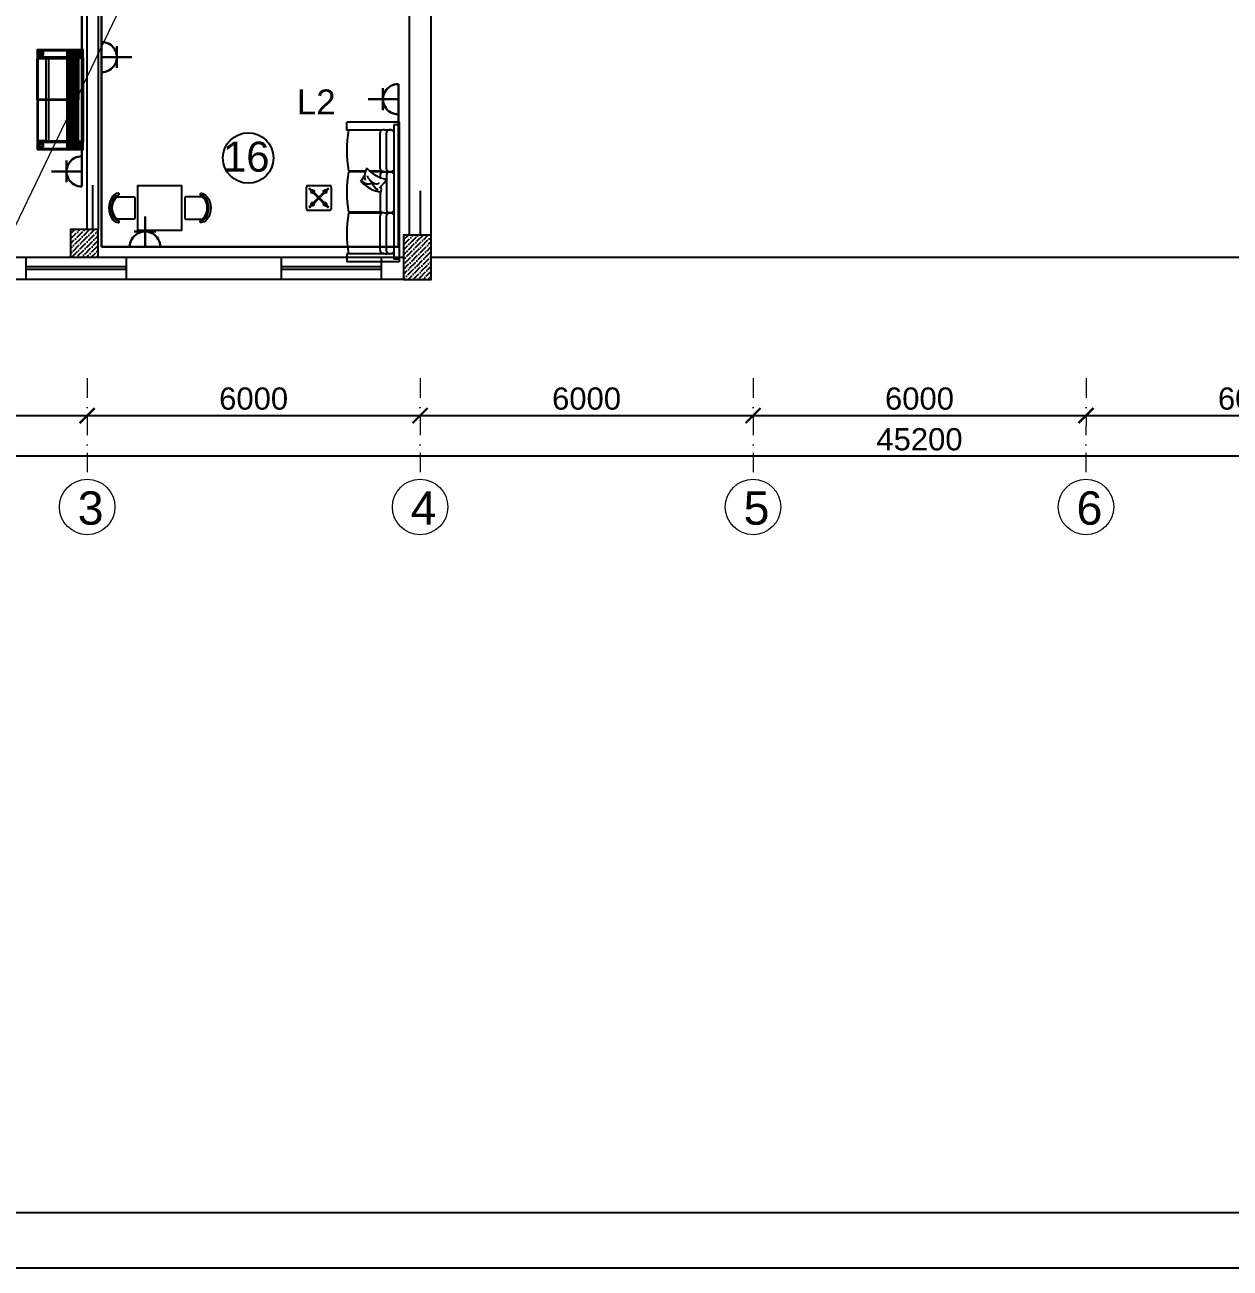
# Model space of a CAD drawing. Header units: millimetres. Extents: x 42452 to 2852333, y -419346 to 834876.
# Drawn here: x 2612103 to 2633825, y 414336 to 436735 of the extents above; entities that cross this region are included whole.
import ezdxf

# ---------------------------------------------------------------- set-up
doc = ezdxf.new("R2010")
doc.units = ezdxf.units.MM
doc.linetypes.add('Штрихпунктирная', pattern=[670.277762, 352.777767, -176.388884, 0, -141.111112])
doc.layers.add('0_Ном._пера__9', color=253, linetype='Continuous', lineweight=18, true_color=0xaaaaaa)
doc.layers.add('V_PARETI', color=250, linetype='Continuous', lineweight=9, true_color=0x393939)
for name, color, linetype, lineweight in [('c_dv_l x_tti-25_Ном._пера__21_Ном._пера__21', 7, 'Continuous', 30), ('memar', 7, 'Continuous', 25), ('надписи', 5, 'Continuous', 30), ('Розетки10А', 94, 'Continuous', 30), ('Соедин_роз', 94, 'Continuous', 30)]:
    doc.layers.add(name, color=color, linetype=linetype, lineweight=lineweight)
doc.styles.add('Arial', font='arial.ttf', dxfattribs={"height": 200})
doc.styles.get("Standard").update_dxf_attribs({"font": 'arial.ttf'})
doc.styles.add('СГЕНЕРИР_СТИЛЬ_1', font='arial.ttf')
doc.dimstyles.new('razmeri a-g', dxfattribs={"dimtxt": 400, "dimasz": 270, "dimexe": 1.25, "dimexo": 0.625, "dimgap": 100, "dimtad": 1, "dimdec": 0, "dimtxsty": 'Standard', "dimblk": 'ARCHTICK', "dimcen": 2.5, "dimadec": 0, "dimazin": 0, "dimtfac": 1, "dimtdec": 0, "dimtmove": 0, "dimatfit": 3, "dimfxl": 1, "dimarcsym": 0})

# ---------------------------------------------------------------- blocks, each defined once
blk = doc.blocks.new('_ArchTick')
at = {"color": 0, "linetype": 'ByBlock', "const_width": 0.15}
blk.add_lwpolyline([(-0.5, -0.5), (0.5, 0.5)], dxfattribs=at)
blk = doc.blocks.new('*D283')
at = {"layer": 'Defpoints', "color": 0, "lineweight": 30, "transparency": 16777216}
for p in [(2605626, 429072), (2605626, 428963), (2650827, 429072)]:
    blk.add_point(p, dxfattribs=at)
at = {"layer": 'memar', "color": 0, "lineweight": -2, "transparency": 16777216}
for p, q in [((2605626, 429071), (2605626, 428962)), ((2650827, 428963), (2605626, 428963)), ((2650827, 429071), (2650827, 428962))]:
    blk.add_line(p, q, dxfattribs=at)
at = {"layer": 'memar', "color": 0, "lineweight": -2, "transparency": 16777216, "xscale": 270, "yscale": 270, "zscale": 270, "rotation": 180}
blk.add_blockref('_ArchTick', (2605626, 428963), dxfattribs=at)
at = {"layer": 'memar', "color": 0, "lineweight": -2, "transparency": 16777216, "xscale": 270, "yscale": 270, "zscale": 270}
blk.add_blockref('_ArchTick', (2650827, 428963), dxfattribs=at)
at = {"layer": 'memar', "color": 0, "lineweight": 15, "transparency": 16777216, "insert": (2628226, 429267), "char_height": 400, "attachment_point": 5}
blk.add_mtext('45200', dxfattribs=at)
blk = doc.blocks.new('*D285')
at = {"layer": 'Defpoints', "color": 0, "lineweight": 30, "transparency": 16777216}
for p in [(2607226, 430390), (2613226, 429696), (2613226, 429696)]:
    blk.add_point(p, dxfattribs=at)
at = {"layer": 'memar', "color": 0, "lineweight": -2, "transparency": 16777216}
for p, q in [((2607226, 430389), (2607226, 429695)), ((2607226, 429696), (2613226, 429696)), ((2613226, 429695), (2613226, 429695))]:
    blk.add_line(p, q, dxfattribs=at)
at = {"layer": 'memar', "color": 0, "lineweight": -2, "transparency": 16777216, "xscale": 270, "yscale": 270, "zscale": 270, "rotation": 180}
blk.add_blockref('_ArchTick', (2607226, 429696), dxfattribs=at)
at = {"layer": 'memar', "color": 0, "lineweight": -2, "transparency": 16777216, "xscale": 270, "yscale": 270, "zscale": 270}
blk.add_blockref('_ArchTick', (2613226, 429696), dxfattribs=at)
at = {"layer": 'memar', "color": 0, "lineweight": 15, "transparency": 16777216, "insert": (2610226, 430000), "char_height": 400, "attachment_point": 5}
blk.add_mtext('6000', dxfattribs=at)
blk = doc.blocks.new('*D286')
at = {"layer": 'Defpoints', "color": 0, "lineweight": 30, "transparency": 16777216}
for p in [(2613226, 429696), (2619226, 429696), (2619226, 429696)]:
    blk.add_point(p, dxfattribs=at)
at = {"layer": 'memar', "color": 0, "lineweight": -2, "transparency": 16777216}
for p, q in [((2613226, 429697), (2613226, 429697)), ((2613226, 429696), (2619226, 429696)), ((2619226, 429697), (2619226, 429697))]:
    blk.add_line(p, q, dxfattribs=at)
at = {"layer": 'memar', "color": 0, "lineweight": -2, "transparency": 16777216, "xscale": 270, "yscale": 270, "zscale": 270, "rotation": 180}
blk.add_blockref('_ArchTick', (2613226, 429696), dxfattribs=at)
at = {"layer": 'memar', "color": 0, "lineweight": -2, "transparency": 16777216, "xscale": 270, "yscale": 270, "zscale": 270}
blk.add_blockref('_ArchTick', (2619226, 429696), dxfattribs=at)
at = {"layer": 'memar', "color": 0, "lineweight": 15, "transparency": 16777216, "insert": (2616226, 430000), "char_height": 400, "attachment_point": 5}
blk.add_mtext('6000', dxfattribs=at)
blk = doc.blocks.new('*D287')
at = {"layer": 'Defpoints', "color": 0, "lineweight": 30, "transparency": 16777216}
for p in [(2619226, 429696), (2625226, 429696), (2625226, 429696)]:
    blk.add_point(p, dxfattribs=at)
at = {"layer": 'memar', "color": 0, "lineweight": -2, "transparency": 16777216}
for p, q in [((2619226, 429697), (2619226, 429697)), ((2619226, 429696), (2625226, 429696)), ((2625226, 429697), (2625226, 429697))]:
    blk.add_line(p, q, dxfattribs=at)
at = {"layer": 'memar', "color": 0, "lineweight": -2, "transparency": 16777216, "xscale": 270, "yscale": 270, "zscale": 270, "rotation": 180}
blk.add_blockref('_ArchTick', (2619226, 429696), dxfattribs=at)
at = {"layer": 'memar', "color": 0, "lineweight": -2, "transparency": 16777216, "xscale": 270, "yscale": 270, "zscale": 270}
blk.add_blockref('_ArchTick', (2625226, 429696), dxfattribs=at)
at = {"layer": 'memar', "color": 0, "lineweight": 15, "transparency": 16777216, "insert": (2622226, 430000), "char_height": 400, "attachment_point": 5}
blk.add_mtext('6000', dxfattribs=at)
blk = doc.blocks.new('*D288')
at = {"layer": 'Defpoints', "color": 0, "lineweight": 30, "transparency": 16777216}
for p in [(2625226, 429696), (2631226, 429696), (2631226, 429696)]:
    blk.add_point(p, dxfattribs=at)
at = {"layer": 'memar', "color": 0, "lineweight": -2, "transparency": 16777216}
for p, q in [((2625226, 429697), (2625226, 429697)), ((2625226, 429696), (2631226, 429696)), ((2631226, 429697), (2631226, 429697))]:
    blk.add_line(p, q, dxfattribs=at)
at = {"layer": 'memar', "color": 0, "lineweight": -2, "transparency": 16777216, "xscale": 270, "yscale": 270, "zscale": 270, "rotation": 180}
blk.add_blockref('_ArchTick', (2625226, 429696), dxfattribs=at)
at = {"layer": 'memar', "color": 0, "lineweight": -2, "transparency": 16777216, "xscale": 270, "yscale": 270, "zscale": 270}
blk.add_blockref('_ArchTick', (2631226, 429696), dxfattribs=at)
at = {"layer": 'memar', "color": 0, "lineweight": 15, "transparency": 16777216, "insert": (2628226, 430000), "char_height": 400, "attachment_point": 5}
blk.add_mtext('6000', dxfattribs=at)
blk = doc.blocks.new('*D289')
at = {"layer": 'Defpoints', "color": 0, "lineweight": 30, "transparency": 16777216}
for p in [(2631226, 429696), (2637226, 429696), (2637226, 429696)]:
    blk.add_point(p, dxfattribs=at)
at = {"layer": 'memar', "color": 0, "lineweight": -2, "transparency": 16777216}
for p, q in [((2631226, 429697), (2631226, 429697)), ((2631226, 429696), (2637226, 429696)), ((2637226, 429697), (2637226, 429697))]:
    blk.add_line(p, q, dxfattribs=at)
at = {"layer": 'memar', "color": 0, "lineweight": -2, "transparency": 16777216, "xscale": 270, "yscale": 270, "zscale": 270, "rotation": 180}
blk.add_blockref('_ArchTick', (2631226, 429696), dxfattribs=at)
at = {"layer": 'memar', "color": 0, "lineweight": -2, "transparency": 16777216, "xscale": 270, "yscale": 270, "zscale": 270}
blk.add_blockref('_ArchTick', (2637226, 429696), dxfattribs=at)
at = {"layer": 'memar', "color": 0, "lineweight": 15, "transparency": 16777216, "insert": (2634226, 430000), "char_height": 400, "attachment_point": 5}
blk.add_mtext('6000', dxfattribs=at)
blk = doc.blocks.new('розетки10А')
at = {"layer": 'Розетки10А'}
for p, q in [((0, 0), (0, 650)), ((-233, 330), (233, 330)), ((-325, 0), (325, 0))]:
    blk.add_line(p, q, dxfattribs=at)
blk.add_arc((0, 5), 325, 359.0604, 180.9396, dxfattribs=at)

msp = doc.modelspace()

# ---------------------------------------------------------------- hatches: boundary and pattern name
at = {"layer": 'memar', "lineweight": 25}
h = msp.add_hatch(dxfattribs=at)
h.set_pattern_fill('ANSI36', color=256, scale=500)
h.set_pattern_definition([(45, (914887.793, 2889448.065), (33.1456304, 121.533978), [156.25, -31.25, 0, -31.25])])
h.paths.add_polyline_path([(2612926.33479, 433047.9843), (2612926.33479, 432547.9843), (2613426.33479, 432547.9843), (2613426.33479, 433047.9843)])
h = msp.add_hatch(dxfattribs=at)
h.set_pattern_fill('ANSI36', color=256, scale=500)
h.set_pattern_definition([(45, (908887.99, 2889448.065), (33.1456304, 121.533978), [156.25, -31.25, 0, -31.25])])
h.paths.add_polyline_path([(2618926.13986, 432947.9843), (2618926.13998, 432147.98422), (2619426.13998, 432147.98422), (2619426.13986, 432947.9843)])

# ---------------------------------------------------------------- linework, layer by layer
at = {"layer": '0_Ном._пера__9', "linetype": 'Continuous', "lineweight": 25}
for p, q in [((2612886.87541, 434508.18605), (2612886.92354, 436260.8)), ((2612906.87541, 434508.1855), (2612906.92354, 436260.79945)), ((2612926.87541, 434508.18495), (2612926.92354, 436260.7989)), ((2612946.87541, 434508.1844), (2612946.92354, 436260.79836)), ((2612966.87541, 434508.18385), (2612966.92354, 436260.79781)), ((2612986.87541, 434508.1833), (2612986.92354, 436260.79726)), ((2613006.87541, 434508.18275), (2613006.92354, 436260.79671)), ((2613026.87541, 434508.1822), (2613026.92354, 436260.79616)), ((2613046.87541, 434508.18165), (2613046.92354, 436260.79561)), ((2618850.91989, 434981.55458), (2617905.88233, 434981.55458)), ((2617905.88233, 434833.05458), (2617905.88233, 434981.55458)), ((2618850.91989, 434981.55458), (2617905.88233, 434981.55458)), ((2617905.88233, 434833.05458), (2617905.88233, 434981.55458)), ((2618531.77462, 434835.94566), (2617905.88233, 434835.94566)), ((2618531.77462, 434835.94566), (2617905.88233, 434835.94566)), ((2618505.88233, 434149.29509), (2618505.88233, 434792.53215)), ((2618505.88233, 434149.29509), (2618505.88233, 434792.53215)), ((2618587.52141, 434845.84566), (2618693.59697, 434845.84566)), ((2618587.52141, 434845.84566), (2618693.59697, 434845.84566)), ((2618621.10688, 434143.28992), (2618621.10688, 434791.3436)), ((2618621.10688, 434143.28992), (2618621.10688, 434791.3436)), ((2618750.91989, 434932.05458), (2618750.91989, 432513.04566)), ((2618850.91989, 434932.05458), (2618750.91989, 434932.05458)), ((2618750.91989, 434932.05458), (2618750.91989, 432513.04566)), ((2618850.91989, 434932.05458), (2618750.91989, 434932.05458)), ((2618850.91989, 434981.55458), (2618850.91989, 432463.54566)), ((2618850.91989, 434981.55458), (2618850.91989, 432463.54566)), ((2617934.18074, 434107.84566), (2618247.03325, 434107.84566)), ((2617934.18074, 434107.84566), (2618247.03325, 434107.84566)), ((2617965.88233, 434088.04566), (2617965.88233, 434107.84566)), ((2617965.88233, 434088.04566), (2617965.88233, 434107.84566)), ((2618310.91709, 434107.84566), (2618528.54991, 434107.84566)), ((2618310.91709, 434107.84566), (2618528.54991, 434107.84566)), ((2618239.59423, 434088.04566), (2617934.18074, 434088.04566)), ((2618239.59423, 434088.04566), (2617934.18074, 434088.04566)), ((2618157.83998, 433914.81599), (2618225.95869, 434015.29456)), ((2618157.83998, 433914.81599), (2618225.95869, 434015.29456)), ((2618750.91989, 434088.04566), (2618333.8078, 434088.04566)), ((2618750.91989, 434088.04566), (2618333.8078, 434088.04566)), ((2618493.99402, 433797.87673), (2618586.94206, 433895.25221)), ((2618493.99402, 433797.87673), (2618586.94206, 433895.25221)), ((2618505.88233, 434027.53842), (2618505.88233, 433985.61494)), ((2618505.88233, 434027.53842), (2618505.88233, 433985.61494)), ((2618621.10688, 434033.5436), (2618621.10688, 433404.54773)), ((2618621.10688, 434033.5436), (2618621.10688, 433404.54773)), ((2618505.88233, 433723.54837), (2618505.88233, 433403.35917)), ((2618505.88233, 433723.54837), (2618505.88233, 433403.35917)), ((2618531.77462, 433359.94566), (2617935.88233, 433359.94566)), ((2618531.77462, 433359.94566), (2617935.88233, 433359.94566)), ((2618531.77462, 433340.14566), (2617935.88233, 433340.14566)), ((2618531.77462, 433340.14566), (2617935.88233, 433340.14566)), ((2617965.88233, 433340.14566), (2617965.88233, 433359.94566)), ((2617965.88233, 433340.14566), (2617965.88233, 433359.94566)), ((2618505.88233, 432672.5529), (2618505.88233, 433296.73215)), ((2618505.88233, 432672.5529), (2618505.88233, 433296.73215)), ((2618587.52141, 433350.04566), (2618693.59697, 433350.04566)), ((2618587.52141, 433350.04566), (2618693.59697, 433350.04566)), ((2618621.10688, 432666.54773), (2618621.10688, 433295.5436)), ((2618621.10688, 432666.54773), (2618621.10688, 433295.5436)), ((2618750.91989, 432612.04566), (2617905.88233, 432612.04566)), ((2617905.88233, 432612.04566), (2617905.88233, 432463.54566)), ((2618750.91989, 432612.04566), (2617905.88233, 432612.04566)), ((2617905.88233, 432612.04566), (2617905.88233, 432463.54566)), ((2618850.91989, 432463.54566), (2617905.88233, 432463.54566)), ((2618850.91989, 432463.54566), (2617905.88233, 432463.54566)), ((2618850.91989, 432513.04566), (2618750.91989, 432513.04566)), ((2618850.91989, 432513.04566), (2618750.91989, 432513.04566))]:
    msp.add_line(p, q, dxfattribs=at)
at = {"layer": '0_Ном._пера__9', "linetype": 'Continuous', "lineweight": 25, "flags": 128}
for points in [[(2612322.73328, 436127.84566), (2613066.92354, 436127.84566), (2613066.92354, 435393.75198), (2612322.73328, 435393.75198)], [(2612327.90165, 436141.84566), (2613152.04378, 436141.84566), (2613152.04378, 436285.9878), (2612327.90165, 436285.9878)], [(2612337.90165, 436151.84566), (2613142.04378, 436151.84566), (2613142.04378, 436275.9878), (2612337.90165, 436275.9878)], [(2612481.43527, 434644.07042), (2612341.43527, 434644.07042), (2612341.43527, 436127.95804), (2612481.43527, 436127.95804)], [(2612347.90165, 436161.84566), (2613132.04378, 436161.84566), (2613132.04378, 436265.9878), (2612347.90165, 436265.9878)], [(2612431.36278, 436187.85722), (2612371.36278, 436187.85722), (2612371.36278, 436247.85722), (2612431.36278, 436247.85722)], [(2612431.36278, 436207.85722), (2612371.36278, 436207.85722), (2612371.36278, 436187.85722), (2612431.36278, 436187.85722)], [(2612529.80434, 435393.70353), (2612866.87541, 435393.70353), (2612866.87541, 436127.84566), (2612529.80434, 436127.84566)], [(2612866.92354, 436260.80055), (2613066.92354, 436260.80055), (2613066.92354, 436127.84566), (2612866.92354, 436127.84566)], [(2613108.58265, 436187.85722), (2613048.58265, 436187.85722), (2613048.58265, 436247.85722), (2613108.58265, 436247.85722)], [(2613108.58265, 436187.85722), (2613048.58265, 436187.85722), (2613048.58265, 436207.85722), (2613108.58265, 436207.85722)], [(2613152.04378, 434634.07042), (2613066.92354, 434634.07042), (2613066.92354, 436142.51912), (2613152.04378, 436142.51912)], [(2612322.73328, 434644.07042), (2613066.87541, 434644.07042), (2613066.87541, 435378.21256), (2612322.73328, 435378.21256)], [(2612866.87541, 435378.21256), (2612529.80434, 435378.21256), (2612529.80434, 434644.07042), (2612866.87541, 434644.07042)], [(2612327.90165, 434489.92829), (2613152.04378, 434489.92829), (2613152.04378, 434634.07042), (2612327.90165, 434634.07042)], [(2612337.90165, 434499.92829), (2613142.04378, 434499.92829), (2613142.04378, 434624.07042), (2612337.90165, 434624.07042)], [(2612347.90165, 434509.92829), (2613132.04378, 434509.92829), (2613132.04378, 434614.07042), (2612347.90165, 434614.07042)], [(2612431.36278, 434531.99935), (2612371.36278, 434531.99935), (2612371.36278, 434591.99935), (2612431.36278, 434591.99935)], [(2612431.36278, 434571.99935), (2612371.36278, 434571.99935), (2612371.36278, 434591.99935), (2612431.36278, 434591.99935)], [(2613066.87541, 434508.1866), (2612866.87541, 434508.1866), (2612866.87541, 434641.14149), (2613066.87541, 434641.14149)], [(2613108.58265, 434531.99935), (2613048.58265, 434531.99935), (2613048.58265, 434591.99935), (2613108.58265, 434591.99935)], [(2613108.58265, 434571.99935), (2613048.58265, 434571.99935), (2613048.58265, 434591.99935), (2613108.58265, 434591.99935)], [(2617206.41989, 433842.14524), (2617596.41989, 433842.14524), (2617626.41989, 433812.14524), (2617626.41989, 433422.14524), (2617596.41989, 433392.14524), (2617206.41989, 433392.14524), (2617176.41989, 433422.14524), (2617176.41989, 433812.14524)], [(2617574.55689, 433778.96373), (2617412.73589, 433617.14274), (2617574.55689, 433455.32174), (2617563.24318, 433444.00804), (2617401.42218, 433605.82903), (2617239.60119, 433444.00804), (2617228.28748, 433455.32174), (2617390.10848, 433617.14274), (2617228.28748, 433778.96373), (2617239.60119, 433790.27744), (2617401.42218, 433628.45645), (2617563.24318, 433790.27744)], [(2617401.42218, 433628.45645), (2617390.10848, 433617.14274), (2617401.42218, 433605.82903), (2617412.73589, 433617.14274)]]:
    msp.add_lwpolyline(points, close=True, dxfattribs=at)
at = {"layer": '0_Ном._пера__9', "linetype": 'Continuous', "lineweight": 25, "elevation": 399.18428, "flags": 128}
for points in [[(2613788.09605, 433208.41632, -0.1787008449), (2613716.4894, 433246.37165, -0.3368519154), (2613716.4894, 433627.37165, -0.1787008449), (2613788.09605, 433665.32699, 0.3755653008), (2613803.69605, 433683.16627, 0.4539476961), (2613783.29605, 433701.00555, 0.1787008449), (2613689.65658, 433651.37165, 0.3418996464), (2613689.65658, 433222.37165, 0.1787008449), (2613783.29605, 433172.73775, 0.4539476961), (2613803.69605, 433190.57703, 0.3755653008)], [(2613788.09605, 433208.41632, -0.1787008449), (2613716.4894, 433246.37165, -0.3368519154), (2613716.4894, 433627.37165, -0.1787008449), (2613788.09605, 433665.32699, 0.3755653008), (2613803.69605, 433683.16627, 0.4539476961), (2613783.29605, 433701.00555, 0.1787008449), (2613689.65658, 433651.37165, 0.3418996464), (2613689.65658, 433222.37165, 0.1787008449), (2613783.29605, 433172.73775, 0.4539476961), (2613803.69605, 433190.57703, 0.3755653008)], [(2615280.54217, 433208.41632, 0.1787008449), (2615352.14882, 433246.37165, 0.3368519154), (2615352.14882, 433627.37165, 0.1787008449), (2615280.54217, 433665.32699, -0.3755653008), (2615264.94217, 433683.16627, -0.4539476961), (2615285.34217, 433701.00555, -0.1787008449), (2615378.98163, 433651.37165, -0.3418996464), (2615378.98163, 433222.37165, -0.1787008449), (2615285.34217, 433172.73775, -0.4539476961), (2615264.94217, 433190.57703, -0.3755653008)], [(2615280.54217, 433208.41632, 0.1787008449), (2615352.14882, 433246.37165, 0.3368519154), (2615352.14882, 433627.37165, 0.1787008449), (2615280.54217, 433665.32699, -0.3755653008), (2615264.94217, 433683.16627, -0.4539476961), (2615285.34217, 433701.00555, -0.1787008449), (2615378.98163, 433651.37165, -0.3418996464), (2615378.98163, 433222.37165, -0.1787008449), (2615285.34217, 433172.73775, -0.4539476961), (2615264.94217, 433190.57703, -0.3755653008)], [(2613803.69605, 433639.37165), (2614057.31911, 433639.37165, -0.4142135624), (2614084.31911, 433612.37165), (2614084.31911, 433261.37165, -0.4142135624), (2614057.31911, 433234.37165), (2613803.69605, 433234.37165, -0.2134217653), (2613736.61401, 433264.37165, -0.3321443576), (2613736.61401, 433609.37165, -0.2134217653)], [(2613803.69605, 433639.37165), (2614057.31911, 433639.37165, -0.4142135624), (2614084.31911, 433612.37165), (2614084.31911, 433261.37165, -0.4142135624), (2614057.31911, 433234.37165), (2613803.69605, 433234.37165, -0.2134217653), (2613736.61401, 433264.37165, -0.3321443576), (2613736.61401, 433609.37165, -0.2134217653)], [(2615264.94217, 433639.37165), (2615011.31911, 433639.37165, 0.4142135624), (2614984.31911, 433612.37165), (2614984.31911, 433261.37165, 0.4142135624), (2615011.31911, 433234.37165), (2615264.94217, 433234.37165, 0.2134217653), (2615332.02421, 433264.37165, 0.3321443576), (2615332.02421, 433609.37165, 0.2134217653)], [(2615264.94217, 433639.37165), (2615011.31911, 433639.37165, 0.4142135624), (2614984.31911, 433612.37165), (2614984.31911, 433261.37165, 0.4142135624), (2615011.31911, 433234.37165), (2615264.94217, 433234.37165, 0.2134217653), (2615332.02421, 433264.37165, 0.3321443576), (2615332.02421, 433609.37165, 0.2134217653)]]:
    msp.add_lwpolyline(points, format="xyb", close=True, dxfattribs=at)
msp.add_lwpolyline([(2614134.31911, 433036.87165), (2614934.31911, 433036.87165), (2614934.31911, 433836.87165), (2614134.31911, 433836.87165)], close=True, dxfattribs=at)
msp.add_lwpolyline([(2614134.31911, 433036.87165), (2614934.31911, 433036.87165), (2614934.31911, 433836.87165), (2614134.31911, 433836.87165)], close=True, dxfattribs=at)
at = {"layer": '0_Ном._пера__9', "linetype": 'Continuous', "lineweight": 25}
for centre in [(2617287.81856, 433730.74636), (2617514.97769, 433730.69824), (2617287.81856, 433503.53911), (2617515.02581, 433503.53911)]:
    msp.add_circle(centre, 30, dxfattribs=at)
for centre, start, end in [((2617206.41989, 433812.14524), 90, 180), ((2617596.41989, 433812.14524), 0, 90), ((2617206.41989, 433422.14524), 180, 270), ((2617596.41989, 433422.14524), 270, 0)]:
    msp.add_arc(centre, 30, start, end, dxfattribs=at)
for centre, major_axis, ratio, start_param, end_param in [((2619962.5496, 434467.1419), (1.84225, 2170.22873), 0.9476725542, 1.4008299537, 1.737919154), ((2619962.5496, 434467.1419), (1.84225, 2170.22873), 0.9476725542, 1.4008299537, 1.737919154), ((2618555.88233, 434792.53215), (-50, 0), 0.99, 5.1538046101, 6.2831853072), ((2618555.88233, 434792.53215), (-50, 0), 0.99, 5.1538046101, 6.2831853072), ((2618588.33389, 434675.78876), (-171.77657, 0), 0.99, 4.717118864, 5.0310240745), ((2618588.33389, 434675.78876), (-171.77657, 0), 0.99, 4.717118864, 5.0310240745), ((2618671.10688, 434791.3436), (-50, 0), 0.99, 5.1543679506, 6.2831853072), ((2618671.10688, 434791.3436), (-50, 0), 0.99, 5.1543679506, 6.2831853072), ((2618688.25178, 434766.0898), (-80.52176, 0), 0.99, 3.8204744178, 5.2113586224), ((2618688.25178, 434766.0898), (-80.52176, 0), 0.99, 3.8204744178, 5.2113586224), ((2618504.57268, 434001.74186), (-278.9501, 0), 0.99, 5.7038909585, 6.5235615495), ((2618504.57268, 434001.74186), (-278.9501, 0), 0.99, 5.7038909585, 6.5235615495), ((2618754.03863, 434587.07366), (-656.26152, 0), 0.99, 0.7345238433, 1.3514454796), ((2618754.03863, 434587.07366), (-656.26152, 0), 0.99, 0.7345238433, 1.3514454796), ((2618555.88233, 434149.29509), (-50, 0), 0.99, 0, 1.2015820598), ((2618555.88233, 434149.29509), (-50, 0), 0.99, 0, 1.2015820598), ((2618630.39039, 434388.61139), (-302.8528, 0), 0.99, 1.2602264731, 1.5730101301), ((2618630.39039, 434388.61139), (-302.8528, 0), 0.99, 1.2602264731, 1.5730101301), ((2618671.10688, 434143.28992), (-50, 0), 0.99, 0, 1.1288173566), ((2618671.10688, 434143.28992), (-50, 0), 0.99, 0, 1.1288173566), ((2618688.25178, 434168.54372), (-80.52176, 0), 0.99, 1.0718266847, 2.4627108894), ((2618688.25178, 434168.54372), (-80.52176, 0), 0.99, 1.0718266847, 2.4627108894), ((2618688.25178, 434008.2898), (-80.52176, 0), 0.99, 3.8204744178, 5.2113586224), ((2618688.25178, 434008.2898), (-80.52176, 0), 0.99, 3.8204744178, 5.2113586224), ((2619962.5496, 433728.74942), (-1.84225, 2170.22873), 0.9476725542, 1.4036734996, 1.7407626998), ((2619962.5496, 433728.74942), (-1.84225, 2170.22873), 0.9476725542, 1.4036734996, 1.7407626998), ((2618635.36983, 434360.47483), (-656.26152, 0), 0.99, 0.7559039926, 1.396754331), ((2618635.36983, 434360.47483), (-656.26152, 0), 0.99, 0.7559039926, 1.396754331), ((2618300.1541, 434037.10283), (-169.3703, 0), 0.99, 0.8123199551, 1.9183682746), ((2618300.1541, 434037.10283), (-169.3703, 0), 0.99, 0.8123199551, 1.9183682746), ((2618477.94931, 434083.01131), (-217.08769, 0), 0.99, 0.2790150672, 1.2722561883), ((2618477.94931, 434083.01131), (-217.08769, 0), 0.99, 0.2790150672, 1.2722561883), ((2618349.41135, 433907.35728), (-9.04073, 0), 0.99, 5.6249080327, 6.3214373257), ((2618349.41135, 433907.35728), (-9.04073, 0), 0.99, 5.6249080327, 6.3214373257), ((2618365.23511, 433907.95681), (-24.87608, 0), 0.99, 0.0382520186, 0.4526786522), ((2618365.23511, 433907.95681), (-24.87608, 0), 0.99, 0.0382520186, 0.4526786522), ((2618349.41135, 433907.35728), (-9.04073, 0), 0.99, 5.4121274822, 5.6249080327), ((2618349.41135, 433907.35728), (-9.04073, 0), 0.99, 5.4121274822, 5.6249080327), ((2618381.67414, 433915.87219), (-43.15631, 0), 0.99, 0.4526786522, 0.7101868058), ((2618381.67414, 433915.87219), (-43.15631, 0), 0.99, 0.4526786522, 0.7101868058), ((2618401.84253, 433933.04064), (-69.75527, 0), 0.99, 0.7101868058, 0.9125190523), ((2618401.84253, 433933.04064), (-69.75527, 0), 0.99, 0.7101868058, 0.9125190523), ((2618401.84253, 433933.04064), (-69.75527, 0), 0.99, 0.9125190524, 1.114851299), ((2618401.84253, 433933.04064), (-69.75527, 0), 0.99, 0.9125190524, 1.114851299), ((2618389.92075, 433876.34268), (-9.04073, 0), 0.99, 2.4833153791, 3.1798446721), ((2618389.92075, 433876.34268), (-9.04073, 0), 0.99, 2.4833153791, 3.1798446721), ((2618374.09698, 433875.74315), (-24.87608, 0), 0.99, 3.1798446722, 3.4529440277), ((2618374.09698, 433875.74315), (-24.87608, 0), 0.99, 3.1798446722, 3.4529440277), ((2618443.3434, 433952.43855), (-81.05343, 0), 0.99, 1.2016577521, 2.2231828033), ((2618443.3434, 433952.43855), (-81.05343, 0), 0.99, 1.2016577521, 2.2231828033), ((2618555.88233, 434027.53842), (-50, 0), 0.99, 5.0816032473, 6.2831853072), ((2618555.88233, 434027.53842), (-50, 0), 0.99, 5.0816032473, 6.2831853072), ((2618630.39039, 433788.22212), (-302.8528, 0), 0.99, 4.7101751771, 5.0229588341), ((2618630.39039, 433788.22212), (-302.8528, 0), 0.99, 4.7101751771, 5.0229588341), ((2618844.23849, 433791.00318), (-278.9501, 0), 0.99, 5.7061985372, 5.9330155915), ((2618844.23849, 433791.00318), (-278.9501, 0), 0.99, 5.7061985372, 5.9330155915), ((2618671.10688, 434033.5436), (-50, 0), 0.99, 5.1543679506, 6.2831853072), ((2618671.10688, 434033.5436), (-50, 0), 0.99, 5.1543679506, 6.2831853072), ((2618390.13072, 433909.3977), (-43.15631, 0), 0.99, 1.114851299, 1.3723594526), ((2618390.13072, 433909.3977), (-43.15631, 0), 0.99, 1.114851299, 1.3723594526), ((2618592.54312, 433958.27457), (-238.23812, 0), 0.99, 0.3790715866, 0.9895084573), ((2618592.54312, 433958.27457), (-238.23812, 0), 0.99, 0.3790715866, 0.9895084573), ((2618386.527, 433891.65542), (-24.87608, 0), 0.99, 1.3723594526, 1.7867860862), ((2618386.527, 433891.65542), (-24.87608, 0), 0.99, 1.3723594526, 1.7867860862), ((2618389.92075, 433876.34268), (-9.04073, 0), 0.99, 1.7867860861, 2.4833153791), ((2618389.92075, 433876.34268), (-9.04073, 0), 0.99, 1.7867860861, 2.4833153791), ((2618365.33067, 433764.07361), (-162.44818, 0), 0.99, 2.8678107538, 3.5026713597), ((2618365.33067, 433764.07361), (-162.44818, 0), 0.99, 2.8678107538, 3.5026713597), ((2619962.5496, 432971.3419), (1.84225, 2170.22873), 0.9476725542, 1.4008299537, 1.737919154), ((2619962.5496, 432971.3419), (1.84225, 2170.22873), 0.9476725542, 1.4008299537, 1.737919154), ((2618555.88233, 433403.35917), (-50, 0), 0.99, 0, 1.1293806971), ((2618555.88233, 433403.35917), (-50, 0), 0.99, 0, 1.1293806971), ((2618555.88233, 433296.73215), (-50, 0), 0.99, 5.1538046101, 6.2831853072), ((2618555.88233, 433296.73215), (-50, 0), 0.99, 5.1538046101, 6.2831853072), ((2618588.33389, 433520.10256), (-171.77657, 0), 0.99, 1.2521612327, 1.5660664432), ((2618588.33389, 433520.10256), (-171.77657, 0), 0.99, 1.2521612327, 1.5660664432), ((2618588.33389, 433179.98876), (-171.77657, 0), 0.99, 4.717118864, 5.0310240745), ((2618588.33389, 433179.98876), (-171.77657, 0), 0.99, 4.717118864, 5.0310240745), ((2618671.10688, 433404.54773), (-50, 0), 0.99, 0, 1.1288173566), ((2618671.10688, 433404.54773), (-50, 0), 0.99, 0, 1.1288173566), ((2618671.10688, 433295.5436), (-50, 0), 0.99, 5.1543679506, 6.2831853072), ((2618671.10688, 433295.5436), (-50, 0), 0.99, 5.1543679506, 6.2831853072), ((2618688.25178, 433429.80152), (-80.52176, 0), 0.99, 1.0718266847, 2.4627108894), ((2618688.25178, 433429.80152), (-80.52176, 0), 0.99, 1.0718266847, 2.4627108894), ((2618688.25178, 433270.2898), (-80.52176, 0), 0.99, 3.8204744178, 5.2113586224), ((2618688.25178, 433270.2898), (-80.52176, 0), 0.99, 3.8204744178, 5.2113586224), ((2618555.88233, 432672.5529), (-50, 0), 0.99, 0, 1.2015820598), ((2618555.88233, 432672.5529), (-50, 0), 0.99, 0, 1.2015820598), ((2618630.39039, 432911.8692), (-302.8528, 0), 0.99, 1.2602264731, 1.5730101301), ((2618630.39039, 432911.8692), (-302.8528, 0), 0.99, 1.2602264731, 1.5730101301), ((2618671.10688, 432666.54773), (-50, 0), 0.99, 0, 1.1288173566), ((2618671.10688, 432666.54773), (-50, 0), 0.99, 0, 1.1288173566), ((2618688.25178, 432691.80152), (-80.52176, 0), 0.99, 1.0718266847, 2.4627108894), ((2618688.25178, 432691.80152), (-80.52176, 0), 0.99, 1.0718266847, 2.4627108894)]:
    msp.add_ellipse(centre, major_axis=major_axis, ratio=ratio, start_param=start_param, end_param=end_param, dxfattribs=at)
at = {"layer": 'c_dv_l x_tti-25_Ном._пера__21_Ном._пера__21', "linetype": 'Continuous', "lineweight": 25, "flags": 128}
for points in [[(2591320.97086, 473458.73214), (2674928.52286, 473458.73214), (2674928.52286, 414336.24894), (2591320.97086, 414336.24894)], [(2595302.28286, 472463.40414), (2673933.19486, 472463.40414), (2673933.19486, 415331.57694), (2595302.28286, 415331.57694)]]:
    msp.add_lwpolyline(points, close=True, dxfattribs=at)
at = {"layer": 'memar', "color": 0, "lineweight": 25}
for points in [[(2619425.96341, 432947.9843), (2619426.33479, 458147.9843)], [(2619026.14, 438948.476), (2619026.14, 432947.9843)], [(2613426.14, 437147.9843), (2613426.14, 433047.9843), (2613226.14, 433047.9843), (2613226.14, 437147.9843)], [(2619426.13986, 432547.9843), (2643025.59247, 432547.9843)]]:
    msp.add_lwpolyline(points, dxfattribs=at)
at = {"layer": 'memar', "lineweight": 25}
for points in [[(2613326.14, 433047.9843), (2613326.14, 433847.9843)], [(2619226.05825, 433747.9843), (2619226.05825, 432947.9843)]]:
    msp.add_lwpolyline(points, dxfattribs=at)
at = {"layer": 'memar', "color": 3, "lineweight": 25}
for points in [[(2613426.33479, 433047.9843), (2612926.33479, 433047.9843), (2612926.33479, 432547.9843), (2613426.33479, 432547.9843)], [(2619426.13986, 432947.9843), (2618926.13986, 432947.9843), (2618926.13998, 432147.98422), (2619426.13998, 432147.98422)]]:
    msp.add_lwpolyline(points, close=True, dxfattribs=at)
at = {"layer": 'memar', "color": 0, "lineweight": 25}
for points in [[(2618926.13995, 432147.9843), (2607526.14, 432147.98069), (2607526.14, 432547.98069), (2618926.13995, 432547.9843)], [(2612126.14, 432547.9789), (2613926.14, 432547.9789), (2613926.14, 432147.9789), (2612126.14, 432147.9789)], [(2616726.14, 432547.9789), (2618526.14, 432547.9789), (2618526.14, 432147.9789), (2616726.14, 432147.9789)]]:
    msp.add_lwpolyline(points, close=True, dxfattribs=at)
at = {"layer": 'memar', "color": 146, "lineweight": 25, "true_color": 0x105689}
for points in [[(2613926.14, 432379.11631), (2613926.14, 432329.11631), (2612126.14, 432329.11631), (2612126.14, 432379.11631)], [(2618526.14, 432379.11631), (2618526.14, 432329.11631), (2616726.14, 432329.11631), (2616726.14, 432379.11631)]]:
    msp.add_lwpolyline(points, close=True, dxfattribs=at)
at = {"layer": 'memar', "linetype": 'Штрихпунктирная', "lineweight": 15, "flags": 128}
for points in [[(2613226.31329, 430368.49197), (2613226.31325, 428549.70597)], [(2619226.31336, 430368.49197), (2619226.31336, 430141.8775), (2619226.31325, 428549.69149)], [(2625226.31336, 430368.49197), (2625226.31336, 430141.8775), (2625226.31325, 428549.69149)], [(2631227.4693, 430368.49197), (2631227.47547, 430141.8775), (2631226.31325, 428549.69149)]]:
    msp.add_lwpolyline(points, dxfattribs=at)
at = {"layer": 'memar', "lineweight": 25}
msp.add_circle((2616128.88373, 434337.98503), 454.87332, dxfattribs=at)
at = {"layer": 'memar', "linetype": 'Continuous', "lineweight": 15}
for centre in [(2613226.31296, 428049.70597), (2619226.31296, 428049.70597), (2625226.31296, 428049.70597), (2631226.31296, 428049.70597)]:
    msp.add_circle(centre, 500, dxfattribs=at)
at = {"layer": 'V_PARETI', "color": 7}
msp.add_line((2618593.59899, 446971.7113), (2610798.50777, 430767.07344), dxfattribs=at)
at = {"layer": 'Соедин_роз', "lineweight": 30}
for p, q in [((2613483.43035, 438833.50963), (2613483.43035, 432735.05364)), ((2613131.80215, 438775.60834), (2613131.80215, 433885.07954)), ((2618834.14275, 432735.05364), (2618834.14275, 435606.31555)), ((2613483.43035, 432735.05364), (2618834.14275, 432735.05364))]:
    msp.add_line(p, q, dxfattribs=at)

# ---------------------------------------------------------------- block references
at = {"layer": 'Розетки10А', "xscale": 0.8409392615834386, "yscale": 0.8409392615834386, "zscale": 0.8409392615834386}
for p, rotation in [((2613483.43035, 436154.70193), 270), ((2618834.14275, 435396.06241), 90.00000000000001), ((2613131.80215, 434095.33268), 90.00000000000001)]:
    msp.add_blockref('розетки10А', p, dxfattribs=dict(at, rotation=rotation))
msp.add_blockref('розетки10А', (2614268.79726, 432735.05364), dxfattribs=at)

# ---------------------------------------------------------------- texts
at = {"layer": 'memar', "linetype": 'Continuous', "lineweight": 25, "insert": (2616512.62373, 434631.44061), "char_height": 540, "attachment_point": 3, "style": 'СГЕНЕРИР_СТИЛЬ_1'}
msp.add_mtext('1{\\fArial|b0|i0|c238|p38;6}', dxfattribs=at)
at = {"layer": 'memar', "linetype": 'Continuous', "lineweight": 15, "char_height": 600, "attachment_point": 1, "style": 'СГЕНЕРИР_СТИЛЬ_1'}
for s, insert in [('3', (2613056.07486, 428330.60776)), ('4', (2619056.07486, 428330.60776)), ('5', (2625056.07486, 428330.60776)), ('6', (2631056.07486, 428330.60776))]:
    msp.add_mtext(s, dxfattribs=dict(at, insert=insert))
at = {"layer": 'надписи', "color": 94, "insert": (2617004.70684, 435571.12994), "char_height": 450, "width": 1224.5340532, "attachment_point": 1, "style": 'Arial'}
msp.add_mtext('{\\fArial|b0|i0|c238|p34;L2}', dxfattribs=at)

# ---------------------------------------------------------------- dimensions: what is measured, and where the dimension line sits
at = {"layer": 'memar', "lineweight": 15}
for base, p1, p2, picture, middle in [((2613226.31336, 429695.96516), (2607226.31336, 430389.86923), (2613226.31336, 429695.96516), '*D285', (2610226.31336, 430000.19436)), ((2619226.31336, 429695.96516), (2613226.31336, 429695.96516), (2619226.31336, 429695.96516), '*D286', (2616226.31336, 430000.19436)), ((2625226.31336, 429695.96516), (2619226.31336, 429695.96516), (2625226.31336, 429695.96516), '*D287', (2622226.31336, 430000.19436)), ((2631226.47547, 429695.96516), (2625226.31336, 429695.96516), (2631226.47547, 429695.96516), '*D288', (2628226.39442, 430000.19436)), ((2637226.31336, 429695.96516), (2631226.47547, 429695.96516), (2637226.31336, 429695.96516), '*D289', (2634226.39442, 430000.19436)), ((2605626.31336, 428962.78395), (2650826.68445, 429071.9276), (2605626.31336, 429071.9276), '*D283', (2628226.49891, 429267.01315))]:
    dim = msp.add_linear_dim(base=base, p1=p1, p2=p2, angle=180, dimstyle='razmeri a-g', dxfattribs=at)
    dim.commit()
    dim.dimension.update_dxf_attribs({"geometry": picture, "text_midpoint": middle})

doc.saveas('drawing.dxf')
